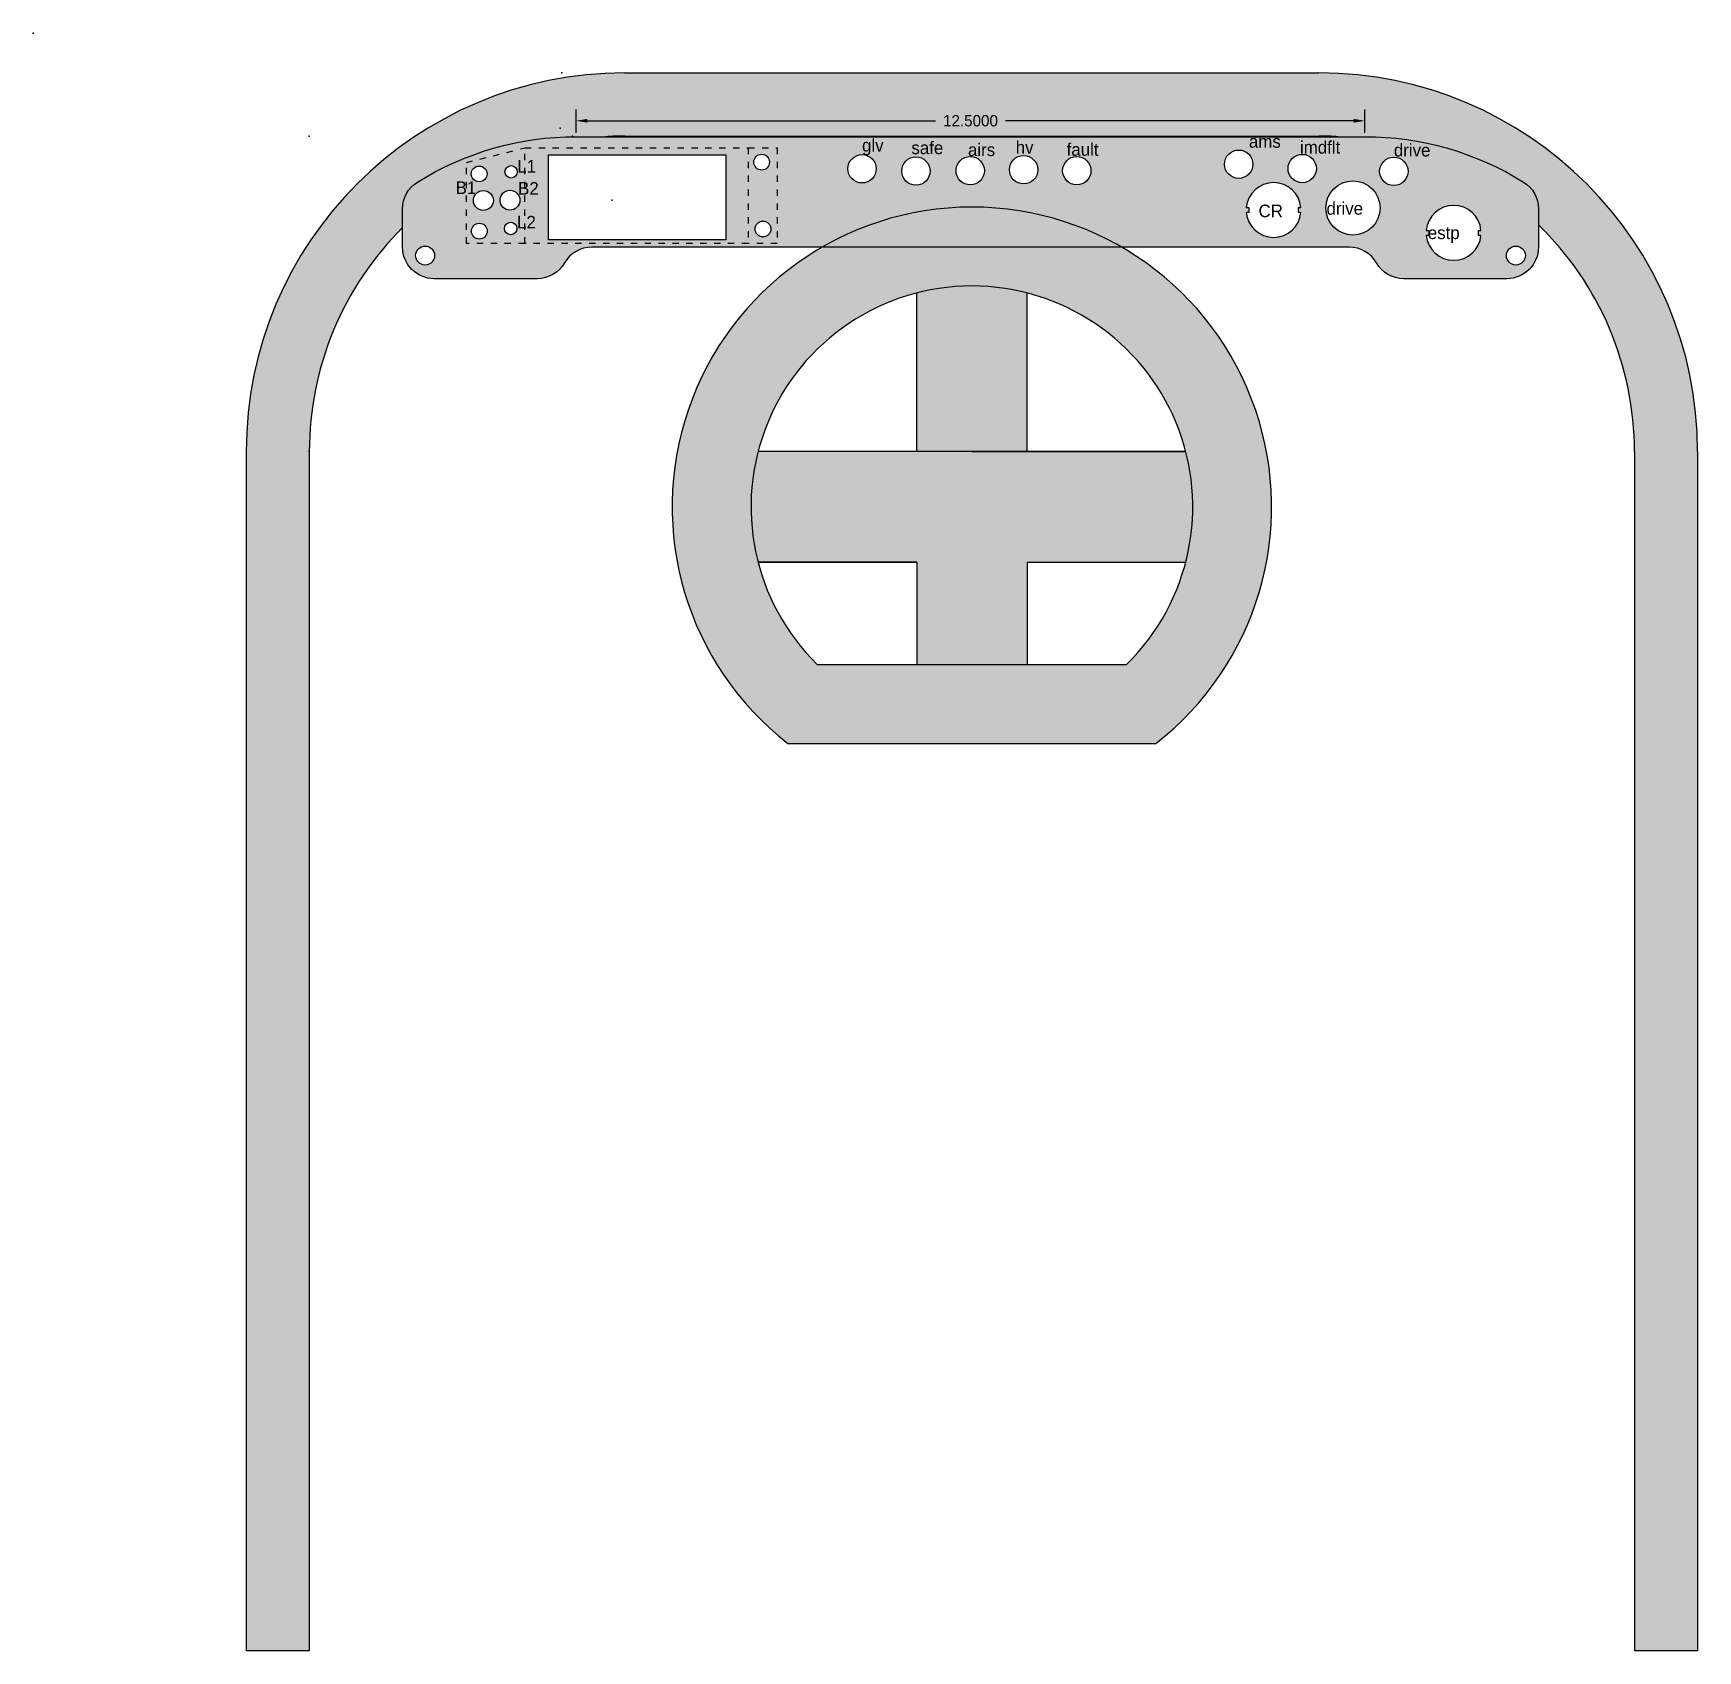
# Model space of a CAD drawing. Header units: inches. Extents: x 20.6 to 47, y -8.5 to 17.1.
import ezdxf

# ---------------------------------------------------------------- set-up
doc = ezdxf.new("R2010")
doc.units = ezdxf.units.IN
doc.header["$MEASUREMENT"] = 0
doc.linetypes.add('ACAD_ISO07W100', pattern=[0.12, 0, -0.12])
doc.dimstyles.get("Standard").update_dxf_attribs({"dimtxt": 0.18, "dimasz": 0.18, "dimexe": 0.18, "dimexo": 0.0625, "dimgap": 0.09, "dimtad": 0, "dimtih": 1, "dimtoh": 1, "dimdec": 4, "dimzin": 0, "dimdsep": 46, "dimtxsty": 'Standard', "dimcen": 0.09, "dimadec": 0, "dimazin": 0, "dimtfac": 1, "dimtdec": 4, "dimtofl": 0, "dimtmove": 0, "dimatfit": 3, "dimfxl": 1, "dimtolj": 1, "dimtzin": 0, "dimarcsym": 0})

# ---------------------------------------------------------------- blocks, each defined once
blk = doc.blocks.new('*D12')
at = {"color": 0, "lineweight": -2, "transparency": 16777216}
for p, q in [((29.24539812554158, 15.55491388774971), (29.24539812554158, 15.92419382947998)), ((41.74539812554158, 15.55491388774971), (41.74539812554158, 15.92419382947998)), ((29.42539812554158, 15.74419382947998), (34.94039812554158, 15.74419382947998)), ((41.56539812554158, 15.74419382947998), (36.05039812554158, 15.74419382947998))]:
    blk.add_line(p, q, dxfattribs=at)
at = {"color": 0, "transparency": 16777216}
for points in [[(29.42539812554158, 15.77419382947998), (29.42539812554158, 15.71419382947998), (29.24539812554158, 15.74419382947998)], [(41.56539812554158, 15.77419382947998), (41.56539812554158, 15.71419382947998), (41.74539812554158, 15.74419382947998)]]:
    blk.add_solid(points, dxfattribs=at)
at = {"layer": 'Defpoints', "color": 0, "transparency": 16777216}
for p in [(41.74539812554158, 15.74419382947998), (29.24539812554158, 15.49241388774971), (41.74539812554158, 15.49241388774971)]:
    blk.add_point(p, dxfattribs=at)
at = {"color": 0, "transparency": 16777216, "insert": (35.49539812554158, 15.74419382947998), "char_height": 0.18, "attachment_point": 5}
blk.add_mtext('\\A1;12.5000', dxfattribs=at)

msp = doc.modelspace()

# ---------------------------------------------------------------- hatches: boundary and pattern name
h = msp.add_hatch(color=256)
h.dxf.hatch_style = 1
edge = h.paths.add_edge_path()
edge.add_line((41.32379230214614, 15.49241388774971), (41.74539812554158, 15.49241388774971))
edge.add_arc((41.74539812554161, 10.74241388774983), 4.749999999999888, 58.03428124920248, 90.0000000000004, ccw=False)
edge.add_arc((43.99539812554161, 14.34796516321371), 0.4999999999999787, 0, 58.03428124920612, ccw=False)
edge.add_line((44.49539812554158, 14.34796516321369), (44.49539812554158, 14.09411744523636))
edge.add_arc((41.01757518265995, 10.50179958931574), 5.000000000000002, 0, 45.927775288896726, ccw=False)
edge.add_line((46.01757518265995, 10.50179958931574), (46.01757518265995, -8.498200410684255))
edge.add_line((46.01757518265995, -8.498200410684255), (47.01757518265995, -8.498200410684255))
edge.add_line((47.01757518265995, -8.498200410684255), (47.01757518265995, 10.50324046146167))
edge.add_arc((41.01757535567015, 10.50179958448367), 6.000000000000341, 0.01375936173529019, 89.99999999999355)
edge.add_line((41.01757535567049, 16.50179958448401), (30.01757535567049, 16.50179958448401))
edge.add_arc((30.01757535567049, 10.501799584484), 6.000000000000004, 90, 180)
edge.add_line((24.01757535567049, 10.50179958448401), (24.01757535567049, -8.498200415515988))
edge.add_line((24.01757535567049, -8.498200415515988), (25.01757535567049, -8.498200415515992))
edge.add_line((25.01757535567049, -8.498200415515992), (25.01757535567049, 10.50179958563442))
edge.add_arc((30.01757535567049, 10.50179958563442), 4.999999999999996, 134.7839526197828, 180, ccw=False)
edge.add_line((26.49539812554159, 14.05063989756189), (26.49539812554159, 14.3479651632137))
edge.add_arc((26.99539812554158, 14.34796516321372), 0.4999999999999822, 121.96571875079451, 180, ccw=False)
edge.add_arc((29.24539812554158, 10.74241388774972), 4.749999999999997, 89.99999999999989, 121.96571875079681, ccw=False)
edge.add_line((29.24539812554158, 15.49241388774971), (29.71135829618115, 15.49241388774971))
edge.add_arc((30.01757535567056, 10.5017995856315), 5.000000000002923, 90.00000001318352, 93.51118629537439, ccw=False)
edge.add_line((30.01757535452008, 15.50179958563442), (41.01757518150954, 15.50179958931574))
edge.add_arc((41.01757518265995, 10.50179958931574), 5.000000000000002, 86.48881301581821, 90.00000001318278, ccw=False)
at = {"true_color": 0xf1eb1f}
h = msp.add_hatch(color=2, dxfattribs=at)
h.dxf.hatch_style = 1
h.paths.add_polyline_path([(29.24539812554158, 15.49241388774971, 0.1403883032736975), (26.73069224318865, 14.77214766620947, 0.258777175076836), (26.49539812554159, 14.3479651632137), (26.49539812554159, 13.74241388774972, 0.4142135623730951), (26.99539812554159, 13.24241388774971), (28.62937272175715, 13.24241388774971, 0.267949192431124), (29.06238542364937, 13.49241388774971, -0.267949192431124), (29.49539812554159, 13.74241388774972), (41.49539812554158, 13.74241388774972, -0.2679491924311226), (41.92841082743381, 13.49241388774971, 0.2679491924311233), (42.36142352932603, 13.24241388774971), (43.99539812554158, 13.24241388774972, 0.4142135623730936), (44.49539812554158, 13.74241388774973), (44.49539812554158, 14.34796516321369, 0.258777175076835), (44.26010400789452, 14.77214766620946, 0.1403883032736986), (41.74539812554158, 15.49241388774971)])
h.paths.add_polyline_path([(32.43042958094352, 13.79823193118461), (31.97229053757671, 13.79823193118461), (28.43329053757671, 13.79823193118461), (27.50844500984761, 13.79823193118461), (27.50844500984761, 15.08290201520539), (28.43329053757671, 15.31523193118461), (31.97229053757671, 15.31523193118461), (32.43042958094352, 15.31523193118461)], flags=16)
h.paths.add_polyline_path([(32.0602108955749, 15.08782426944192, -1), (32.3102108955749, 15.08782426944192, -1)], flags=0)
h.paths.add_polyline_path([(33.55230410254124, 14.98343248524044, -1), (34.00230410254124, 14.98343248524044, -1)], flags=16)
h.paths.add_polyline_path([(32.33239539158967, 14.02855895901986, -1), (32.08239539158967, 14.02855895901986, -1)], flags=0)
h.paths.add_polyline_path([(31.61816887508218, 13.85666539143967), (28.80816887508217, 13.85666539143967), (28.80816887508217, 15.20666539143967), (31.61816887508218, 15.20666539143967)], flags=0)
h.paths.add_polyline_path([(36.11187267659794, 14.96847190023746, -1), (36.56187267659794, 14.96847190023746, -1)], flags=16)
h.paths.add_polyline_path([(37.40475174454059, 14.95296235614823, -1), (36.95475174454059, 14.95296235614823, -1)], flags=16)
h.paths.add_polyline_path([(34.4054801742846, 14.94777282595246, -1), (34.8554801742846, 14.94777282595246, -1)], flags=16)
h.paths.add_polyline_path([(35.26583809158378, 14.95250285491531, -1), (35.71583809158378, 14.95250285491531, -1)], flags=16)
h.paths.add_polyline_path([(28.35509061504192, 14.48513207621778, -1), (28.04009061504192, 14.48513207621778, -1)], flags=0)
h.paths.add_polyline_path([(27.93418465156515, 14.48142084466137, -1), (27.61918465156515, 14.48142084466137, -1)], flags=0)
h.paths.add_polyline_path([(28.30779347156042, 14.03806768659219, -1), (28.11079347156041, 14.03806768659219, -1)], flags=0)
h.paths.add_polyline_path([(27.5849863784936, 14.90222652799461, -1), (27.8349863784936, 14.90222652799461, -1)], flags=0)
h.paths.add_polyline_path([(28.11697518085413, 14.93568074939689, -1), (28.31397518085413, 14.93568074939689, -1)], flags=0)
h.paths.add_polyline_path([(27.8372345588252, 13.99447508430454, -1), (27.5872345588252, 13.99447508430454, -1)], flags=0)
h.paths.add_polyline_path([(27.0030298695868, 13.60887841435652, -1), (26.70302986958681, 13.60887841435652, -1)], flags=16)
h.paths.add_polyline_path([(39.97118367271852, 15.0558414738167, -1), (39.52118367271851, 15.0558414738167, -1)], flags=16)
h.paths.add_polyline_path([(39.86547971084445, 14.36947282117845, -0.9136893968053834), (40.73194735220393, 14.3698953787197), (40.69257727350393, 14.3698953787197), (40.69257727350393, 14.2911552212197), (40.73194735220392, 14.2911552212197, -0.9132420934324151), (39.86551790464523, 14.29115522121971), (39.90489024872927, 14.29115522121971), (39.90489024872927, 14.36947282117845)], flags=16)
h.paths.add_polyline_path([(40.97712416827579, 14.98716775524817, -1), (40.52712416827579, 14.98716775524817, -1)], flags=16)
h.paths.add_polyline_path([(41.98559607858351, 14.36277914846728, -1), (41.12559607858351, 14.36277914846728, -1)], flags=16)
h.paths.add_polyline_path([(42.42933230746044, 14.94237440253141, -1), (41.97933230746044, 14.94237440253141, -1)], flags=16)
h.paths.add_polyline_path([(42.71828656918919, 14.00716460488248, -0.9136893968053856), (43.58475421054867, 14.00758716242373), (43.54538413184866, 14.00758716242373), (43.54538413184866, 13.92884700492372), (43.58475421054867, 13.92884700492372, -0.9132420934324186), (42.71832476298997, 13.92884700492373), (42.75769710707401, 13.92884700492373), (42.75769710707401, 14.00716460488248)], flags=16)
h.paths.add_polyline_path([(44.28776638149635, 13.60887841435652, -1), (43.98776638149635, 13.60887841435652, -1)], flags=16)
h.paths.add_polyline_path([(33.72730410254124, 15.13969487936302), (34.26063743587456, 15.13969487936302), (34.26063743587456, 15.50636154602968), (33.72730410254124, 15.50636154602968)], flags=9)
h.paths.add_polyline_path([(34.50895323772393, 15.16588239992541), (35.34228657105726, 15.16588239992541), (35.34228657105726, 15.46588239992541), (34.50895323772393, 15.46588239992541)], flags=24)
h.paths.add_polyline_path([(35.40507462330346, 15.13486331174681), (36.10507462330346, 15.13486331174681), (36.10507462330346, 15.43486331174681), (35.40507462330346, 15.43486331174681)], flags=24)
h.paths.add_polyline_path([(39.85711927998003, 15.2668560043454), (40.49045261331335, 15.2668560043454), (40.49045261331335, 15.50018933767873), (39.85711927998003, 15.50018933767873)], flags=9)
h.paths.add_polyline_path([(36.9688161372791, 15.13959320626968), (37.90214947061243, 15.13959320626968), (37.90214947061243, 15.43959320626968), (36.9688161372791, 15.43959320626968)], flags=24)
h.paths.add_polyline_path([(40.66636069999547, 15.17379860536961), (41.66636069999547, 15.17379860536961), (41.66636069999547, 15.47379860536961), (40.66636069999547, 15.47379860536961)], flags=24)
h.paths.add_polyline_path([(36.16170053761677, 15.17297730892963), (36.5950338709501, 15.17297730892963), (36.5950338709501, 15.47297730892963), (36.16170053761677, 15.47297730892963)], flags=24)
h.paths.add_polyline_path([(42.15433230746044, 15.12900525265286), (43.05433230746043, 15.12900525265286), (43.05433230746043, 15.42900525265286), (42.15433230746044, 15.42900525265286)], flags=24)
h.paths.add_polyline_path([(42.69218129393121, 13.75295853767414), (43.52551462726454, 13.75295853767414), (43.52551462726454, 14.1196252043408), (42.69218129393121, 14.1196252043408)], flags=24)
h.paths.add_polyline_path([(41.08667077281818, 14.20583627856296), (41.98667077281817, 14.20583627856296), (41.98667077281817, 14.50583627856296), (41.08667077281818, 14.50583627856296)], flags=24)
h.paths.add_polyline_path([(40.01004767340433, 14.16600145344632), (40.44338100673766, 14.16600145344632), (40.44338100673766, 14.46600145344632), (40.01004767340433, 14.46600145344632)], flags=8)
h = msp.add_hatch(color=2, dxfattribs=at)
h.dxf.hatch_style = 1
h.paths.add_polyline_path([(28.43329053757671, 15.31523193118461), (27.50844500984761, 15.08290201520539), (27.50844500984761, 13.79823193118461), (28.43329053757671, 13.79823193118461)])
h.paths.add_polyline_path([(28.30779347156042, 14.03806768659219, -1), (28.11079347156041, 14.03806768659219, -1)], flags=16)
h.paths.add_polyline_path([(27.8372345588252, 13.99447508430454, -1), (27.5872345588252, 13.99447508430454, -1)], flags=16)
h.paths.add_polyline_path([(27.61918465156515, 14.48142084466137, -1), (27.93418465156515, 14.48142084466137, -1)], flags=16)
h.paths.add_polyline_path([(28.04009061504192, 14.48513207621778, -1), (28.35509061504192, 14.48513207621778, -1)], flags=16)
h.paths.add_polyline_path([(27.5849863784936, 14.90222652799461, -1), (27.8349863784936, 14.90222652799461, -1)], flags=16)
h.paths.add_polyline_path([(28.11697518085413, 14.93568074939689, -1), (28.31397518085413, 14.93568074939689, -1)], flags=16)
h.paths.add_polyline_path([(32.43042958094352, 15.31523193118461), (31.97229053757671, 15.31523193118461), (31.97229053757671, 13.79823193118461), (32.43042958094352, 13.79823193118461)])
h.paths.add_polyline_path([(32.33239539158967, 14.02855895901986, -1), (32.08239539158967, 14.02855895901986, -1)], flags=16)
h.paths.add_polyline_path([(32.0602108955749, 15.08782426944192, -1), (32.3102108955749, 15.08782426944192, -1)], flags=16)
h.paths.add_polyline_path([(31.97229053757671, 15.31523193118461), (28.43329053757671, 15.31523193118461), (28.43329053757671, 13.79823193118461), (31.97229053757671, 13.79823193118461)])
h.paths.add_polyline_path([(31.61816887508218, 13.85666539143967), (28.80816887508217, 13.85666539143967), (28.80816887508217, 15.20666539143967), (31.61816887508218, 15.20666539143967)], flags=16)
h = msp.add_hatch(color=256)
h.dxf.hatch_style = 1
h.paths.add_polyline_path([(32.60209940824785, 5.876799587535878), (38.43305130309314, 5.876799587535878, 2.915475947422649)])
h.paths.add_polyline_path([(37.96706509845367, 7.126799587535878), (33.06808561288732, 7.126799587535878, -2.449489742783175)], flags=16)
at = {"true_color": 0x939598}
h = msp.add_hatch(color=252, dxfattribs=at)
h.dxf.hatch_style = 1
h.paths.add_polyline_path([(36.39257535567049, 13.01566001546736, 0.1270166537925832), (34.64257535567049, 13.01566001546736), (34.64257535567049, 10.50179958753588), (36.39257535567049, 10.50179958753588)])
at = {"true_color": 0x202122}
h = msp.add_hatch(color=250, dxfattribs=at)
h.dxf.hatch_style = 1
h.paths.add_polyline_path([(32.12871492773901, 10.50179958753588, 0.1270166537925832), (32.12871492773901, 8.751799587535878), (34.64257535567049, 8.751799587535878), (34.64257535567049, 7.126799587535878), (36.39257535567049, 7.126799587535878), (36.39257535567049, 8.751799587535878), (38.90643578360199, 8.751799587535878, 0.1270166537925832), (38.90643578360199, 10.50179958753588)])

# ---------------------------------------------------------------- linework, layer by layer
for p, q in [((30.01757535567049, 16.50179958448401), (41.01757535567049, 16.50179958448401)), ((29.24539812554158, 15.49241388774971), (35.49539812554158, 15.49241388774971)), ((30.01757535452008, 15.50179958563442), (41.01768243887125, 15.50179958816535)), ((35.49539812554158, 15.49241388774971), (35.49539812554158, 15.49241388774971)), ((28.80816887508217, 15.20666539143967), (31.61816887508218, 15.20666539143967)), ((28.80816887508217, 13.85666539143967), (28.80816887508217, 15.20666539143967)), ((31.61816887508218, 15.20666539143967), (31.61816887508218, 13.85666539143967)), ((31.61816887508218, 13.85666539143967), (28.80816887508217, 13.85666539143967)), ((34.64257535567049, 10.50179958753588), (34.64257535567049, 13.01566001546737)), ((36.39257535567049, 10.50179958753588), (36.39257535567049, 13.01566001546737)), ((24.01757535567049, 10.50179958448401), (24.01757535567049, -8.498200415515992)), ((25.01757535567049, 10.50179958563442), (25.01757535567049, -8.498200415515992)), ((38.90643578360199, 10.50179958753588), (32.128714927739, 10.50179958753588)), ((35.51757535567049, 10.50179958753588), (38.90643578360199, 10.50179958753588)), ((46.01757518265995, 10.50179958931574), (46.01757518265995, -8.498200410684255)), ((47.01757518265995, 10.50324046147114), (47.01757518265995, -8.498200410684255)), ((34.64257535567049, 8.751799587535878), (32.128714927739, 8.751799587535878)), ((32.128714927739, 8.751799587535878), (34.64257535567049, 8.751799587535878)), ((34.64257535567049, 8.751799587535878), (34.64257535567049, 7.126799587535878)), ((36.39257535567049, 8.751799587535878), (38.90643578360199, 8.751799587535878)), ((36.39257535567049, 8.751799587535878), (36.39257535567049, 7.126799587535878)), ((33.06808561288732, 7.126799587535878), (37.96706509845367, 7.126799587535878)), ((32.60209940824785, 5.876799587535878), (38.43305130309314, 5.876799587535878)), ((25.01757535567049, -8.498200415515992), (24.01757535567049, -8.498200415515992)), ((47.01757518265995, -8.498200410684255), (46.01757518265995, -8.498200410684255))]:
    msp.add_line(p, q)
at = {"linetype": 'ACAD_ISO07W100'}
for p, q in [((27.50844500984761, 15.08290201520539), (28.43329053757671, 15.31523193118461)), ((28.43329053757671, 13.79823193118461), (28.43329053757671, 15.31523193118461)), ((28.43329053757671, 15.31523193118461), (31.97229053757671, 15.31523193118461)), ((31.97229053757671, 15.31523193118461), (31.97229053757671, 13.79823193118461)), ((31.97229053757671, 15.31523193118461), (32.43042958094352, 15.31523193118461)), ((32.43042958094352, 15.31523193118461), (32.43042958094352, 13.79823193118461)), ((27.50844500984761, 13.79823193118461), (27.50844500984761, 15.08290201520539)), ((28.43329053757671, 13.79823193118461), (27.50844500984761, 13.79823193118461)), ((31.97229053757671, 13.79823193118461), (28.43329053757671, 13.79823193118461)), ((32.43042958094352, 13.79823193118461), (31.97229053757671, 13.79823193118461))]:
    msp.add_line(p, q, dxfattribs=at)
for points in [[(41.74539812554158, 15.49241388774971, -0.1403883032736977), (44.26010400789451, 14.77214766620947, -0.258777175076833), (44.49539812554158, 14.34796516321371), (44.49539812554158, 13.74241388774972, -0.4142135623730921), (43.99539812554157, 13.24241388774972), (42.36142352932603, 13.24241388774971, -0.2679491924311258), (41.92841082743381, 13.49241388774971, 0.2679491924311228), (41.49539812554157, 13.74241388774972), (29.49539812554158, 13.74241388774972, 0.2679491924311236), (29.06238542364937, 13.49241388774971, -0.2679491924311236), (28.62937272175715, 13.24241388774971), (26.99539812554159, 13.24241388774971, -0.4142135623730921), (26.49539812554159, 13.74241388774972), (26.49539812554159, 14.34796516321371, -0.258777175076833), (26.73069224318865, 14.77214766620947, -0.1403883032736978), (29.24539812554158, 15.49241388774971)], [(40.73194735220393, 14.3698953787197, 0.913689396805384), (39.86547971084445, 14.36947282117845), (39.90489024872927, 14.36947282117845), (39.90489024872927, 14.29115522121971), (39.86551790464523, 14.29115522121971, 0.9132420934324162), (40.73194735220392, 14.2911552212197), (40.69257727350393, 14.2911552212197), (40.69257727350393, 14.3698953787197)], [(42.75769710707401, 14.00716460488248), (42.75769710707401, 13.92884700492373), (42.71832476298997, 13.92884700492373, 0.9132420934324176), (43.58475421054867, 13.92884700492372), (43.54538413184866, 13.92884700492372), (43.54538413184866, 14.00758716242373), (43.58475421054867, 14.00758716242373, 0.9136893968053852), (42.71828656918919, 14.00716460488248)]]:
    msp.add_lwpolyline(points, format="xyb", close=True)
for centre, radius in [((28.21547518085413, 14.93568074939689), 0.0985), ((32.1852108955749, 15.08782426944192), 0.125), ((33.77730410254124, 14.98343248524044), 0.2250000000000006), ((34.6304801742846, 14.94777282595246), 0.2250000000000006), ((35.49083809158378, 14.95250285491531), 0.2249999999999997), ((36.33687267659794, 14.96847190023746), 0.225), ((37.17975174454059, 14.95296235614823), 0.2249999999999997), ((39.74618367271852, 15.0558414738167), 0.2249999999999997), ((40.75212416827579, 14.98716775524817), 0.2250000000000001), ((42.20433230746044, 14.94237440253141), 0.2249999999999997), ((27.7099863784936, 14.90222652799461), 0.125), ((41.55559607858351, 14.36277914846728), 0.4299999999999985), ((27.77668465156515, 14.48142084466137), 0.1575), ((28.19759061504192, 14.48513207621778), 0.1575), ((27.7122345588252, 13.99447508430454), 0.125), ((28.20929347156041, 14.03806768659219), 0.0985), ((32.20739539158967, 14.02855895901986), 0.125), ((26.85302986958681, 13.60887841435652), 0.1499999999999998), ((44.13776638149635, 13.60887841435652), 0.1499999999999998)]:
    msp.add_circle(centre, radius)
for centre, radius, start, end in [((30.01757535567049, 10.50179958448401), 6.000000000000001, 90, 180), ((41.01757535567049, 10.50179958448401), 6, 4.613972154192985e-08, 90), ((30.01757535567049, 10.50179958563442), 5, 90, 93.51118629537574), ((41.01757518265995, 10.50179958931574), 5, 86.4888130158179, 90), ((35.51757535567049, 9.626799587535878), 4.75, 307.8636463617303, 232.1363536382697), ((30.01757535567049, 10.50179958563442), 5, 134.7839526197828, 180.0000000131825), ((41.01757518265995, 10.50179958931574), 5, 0, 45.92777528889661), ((35.51757535567049, 9.626799587535878), 3.5, 314.415308597193, 225.584691402807)]:
    msp.add_arc(centre, radius, start, end)
for p in [(20.64389207151408, 17.13050365833236), (20.64389207151408, 17.13050365833236), (29.01757535567049, 16.50179958448401), (29.01757535567049, 16.50179958448401), (28.99486686062887, 15.62975512657982), (25.01757535567049, 15.50179958448401), (25.01757535567049, 15.50179958448401), (25.01757535567049, 15.50179958448401), (25.01757535567049, 15.50179958448401), (25.01757535567049, 15.50179958448401), (25.01757535567049, 15.50179958448401), (25.01757535567049, 15.50179958448401), (25.01757535567049, 15.50179958448401), (25.01757535567049, 15.50179958448401), (25.01757535567049, 15.50179958448401), (29.18618809643986, 15.50179958448401), (30.01757535567049, 15.50179958448401), (30.01757535567049, 15.50179958448401), (29.81272760889824, 14.48474082913172), (25.01757535567049, 10.50179958448401)]:
    msp.add_point(p)

# ---------------------------------------------------------------- texts
at = {"char_height": 0.2, "attachment_point": 1}
for s, width, insert in [('glv', 0.6904296300861441, (33.77730410254124, 15.45636154602968)), ('safe', 0.7070069857809793, (34.55895323772393, 15.41588239992541)), ('airs', 0.7775940877006224, (35.45507462330346, 15.38486331174681)), ('hv', 0.75, (36.21170053761677, 15.42297730892963)), ('fault', 0.6648137356310784, (37.0188161372791, 15.38959320626968)), ('ams', 0.8792125803215791, (39.90711927998002, 15.5168560043454)), ('imdflt', 0.75, (40.71636069999547, 15.42379860536961)), ('drive', 0.8042400074178389, (42.20433230746044, 15.37900525265286)), ('CR', 0.7876870247746592, (40.06004767340433, 14.41600145344632)), ('drive', 0.7500278939559433, (41.13667077281818, 14.45583627856296)), ('estp', 0.7876870247746588, (42.74218129393121, 14.0696252043408))]:
    msp.add_mtext_dynamic_manual_height_columns(s, width=width, gutter_width=1, heights=[0], dxfattribs=dict(at, insert=insert))
for s, insert in [('L1', (28.31311004654125, 15.12265450656724)), ('B1', (27.33664776491858, 14.7843286530083)), ('B2', (28.32618637265705, 14.77295241215833)), ('L2', (28.31044333649533, 14.23806769287947))]:
    msp.add_mtext(s, dxfattribs=dict(at, insert=insert))

# ---------------------------------------------------------------- dimensions: what is measured, and where the dimension line sits
dim = msp.add_linear_dim(base=(41.74539812554158, 15.74419382947998), p1=(29.24539812554158, 15.49241388774971), p2=(41.74539812554158, 15.49241388774971), dimstyle='Standard')
dim.commit()
dim.dimension.update_dxf_attribs({"geometry": '*D12', "text_midpoint": (35.49539812554158, 15.74419382947998)})

doc.saveas('drawing.dxf')
